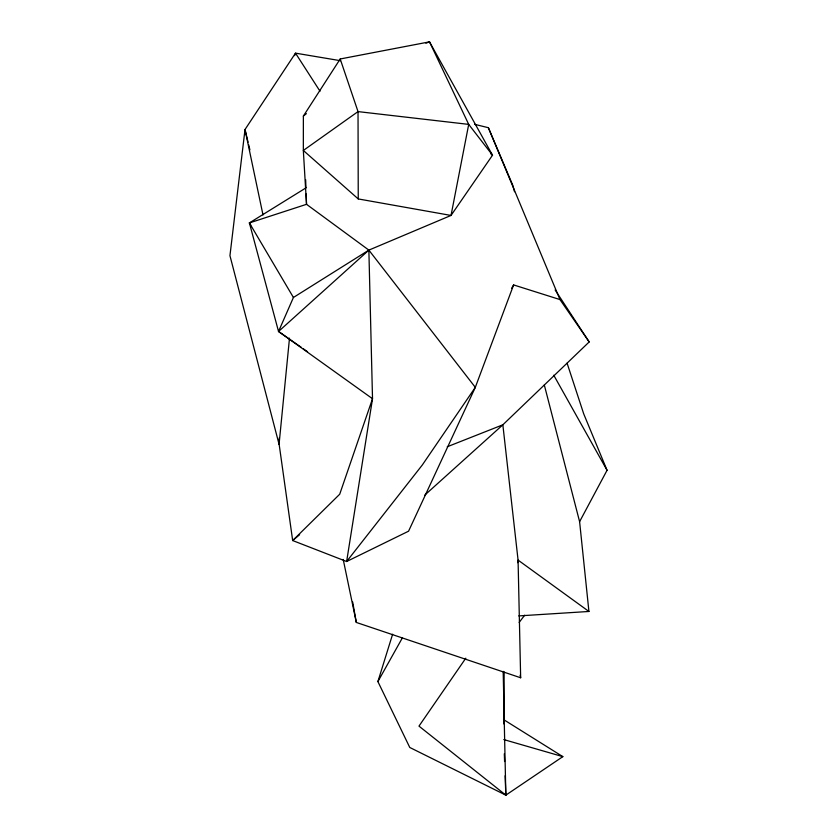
<?xml version="1.0" encoding="UTF-8"?>
<svg xmlns="http://www.w3.org/2000/svg" width="837" height="837" viewBox="0 0 837 837"><rect width="100%" height="100%" fill="white"/><g stroke="black" fill="none" stroke-linecap="round" stroke-linejoin="round"><path stroke-width="1.26" d="M424.757 495.138L502.849 424.809L589.185 341.935L559.974 299.573L513.615 284.925L475.311 387.353L422.277 465.037L346.633 561.512L372.517 398.726L278.533 331.473L293.421 297.48L368.866 250.117L451.028 215.444L492.522 155.201L429.517 41.85L340.199 58.977L303.371 116.071L303.339 150.461L306.53 204.312L368.866 250.117L475.311 387.353L408.571 531.192L346.633 561.512L292.668 540.545L278.595 440.408M503.864 723.953L504.146 671.881M340.418 60.693L295.503 53.149L245.011 129.515L229.945 255.662L279.066 444.301L279.286 437.835M279.066 444.301L289.497 338.169M517.632 562.663L518.072 560.099L502.849 424.809L447.23 446.77M503.508 719.538L562.841 756.638L505.841 795.15L409.774 747.472L377.895 681.58L392.626 634.216M294.666 55.619L295.503 53.149L320.006 91.223M518.783 615.906L588.924 611.47L579.602 521.671L607.055 470.279L583.713 413.855L567.088 363.164M377.895 681.58L402.346 637.93M511.627 288.294L513.615 284.925M465.811 658.185L418.981 726.118L505.841 795.15L503.183 671.358M519.149 622.414L524.673 615.226M301.341 347.407L278.533 331.473L368.866 250.117L372.517 398.726L339.707 494.228L292.668 540.545L299.625 534.697M303.371 116.071L306.384 113.623M306.457 187.582L249.395 222.924L278.533 331.473M425.907 43.221L429.517 41.85L468.71 124.389L492.522 155.201L490.545 153.537M293.421 297.48L249.395 222.924L306.53 204.312L306.164 193.922M358.246 198.934L451.028 215.444L468.71 124.389L358.027 111.603L303.339 150.461L358.246 198.934L358.027 111.603L340.199 58.977M474.558 124.315L488.369 127.705L512.851 185.448L514.525 191.715M503.78 739.573L562.841 756.638M343.201 559.419L356.321 622.446L520.656 677.771L518.072 560.099L588.924 611.47M303.412 348.851L307.556 351.749M555.13 289.947L589.185 341.935M249.395 222.924L250.734 225.163M553.759 375.227L607.055 470.279M488.369 127.705L559.974 299.573M544.312 384.989L579.602 521.671M248.066 142.217L245.011 129.515L263.006 214.963M248.673 144.759L249.897 149.844M520.143 675.218L520.656 677.771M352.659 601.929L356.321 622.446M504.313 753.792L504.596 761.544M505.129 775.763L505.841 795.15M305.651 179.652L305.923 187.436"/></g></svg>
